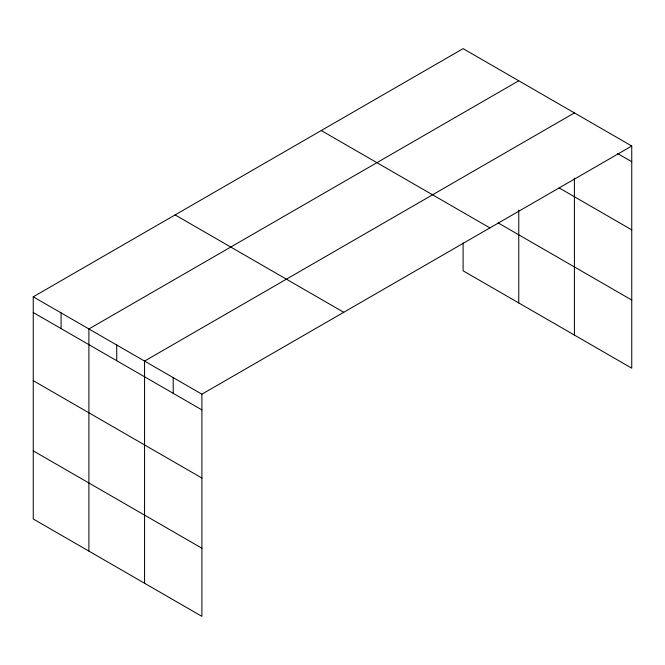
<?xml version="1.0" encoding="UTF-8"?>
<svg xmlns="http://www.w3.org/2000/svg" width="665" height="665" viewBox="0 0 665 665"><rect width="100%" height="100%" fill="white"/><g stroke="black" fill="none" stroke-linecap="round" stroke-linejoin="round"><path stroke-width="1" d="M33.25 296.814L201.894 394.187L201.894 616.355L33.25 518.991L33.25 296.814L463.106 48.645L631.75 146.009L631.75 368.186L463.106 270.813L463.106 242.941M518.758 80.773L88.902 328.951L88.902 551.119M574.41 112.909L144.554 361.078L144.554 583.255M201.894 394.187L631.75 146.009M617.419 153.44L631.75 161.72M559.149 187.937L631.75 229.849M498.11 222.891L631.75 300.048M321.253 130.54L489.897 227.904M175.103 214.92L343.747 312.284M33.25 312.525L201.894 409.889M33.25 380.663L201.894 478.027M33.25 450.853L201.894 548.226M574.41 178.162L574.41 335.077M518.758 210.04L518.758 302.949M173.224 377.629L173.224 393.339M116.732 345.01L116.732 360.721M61.08 312.882L61.08 328.593"/></g></svg>
